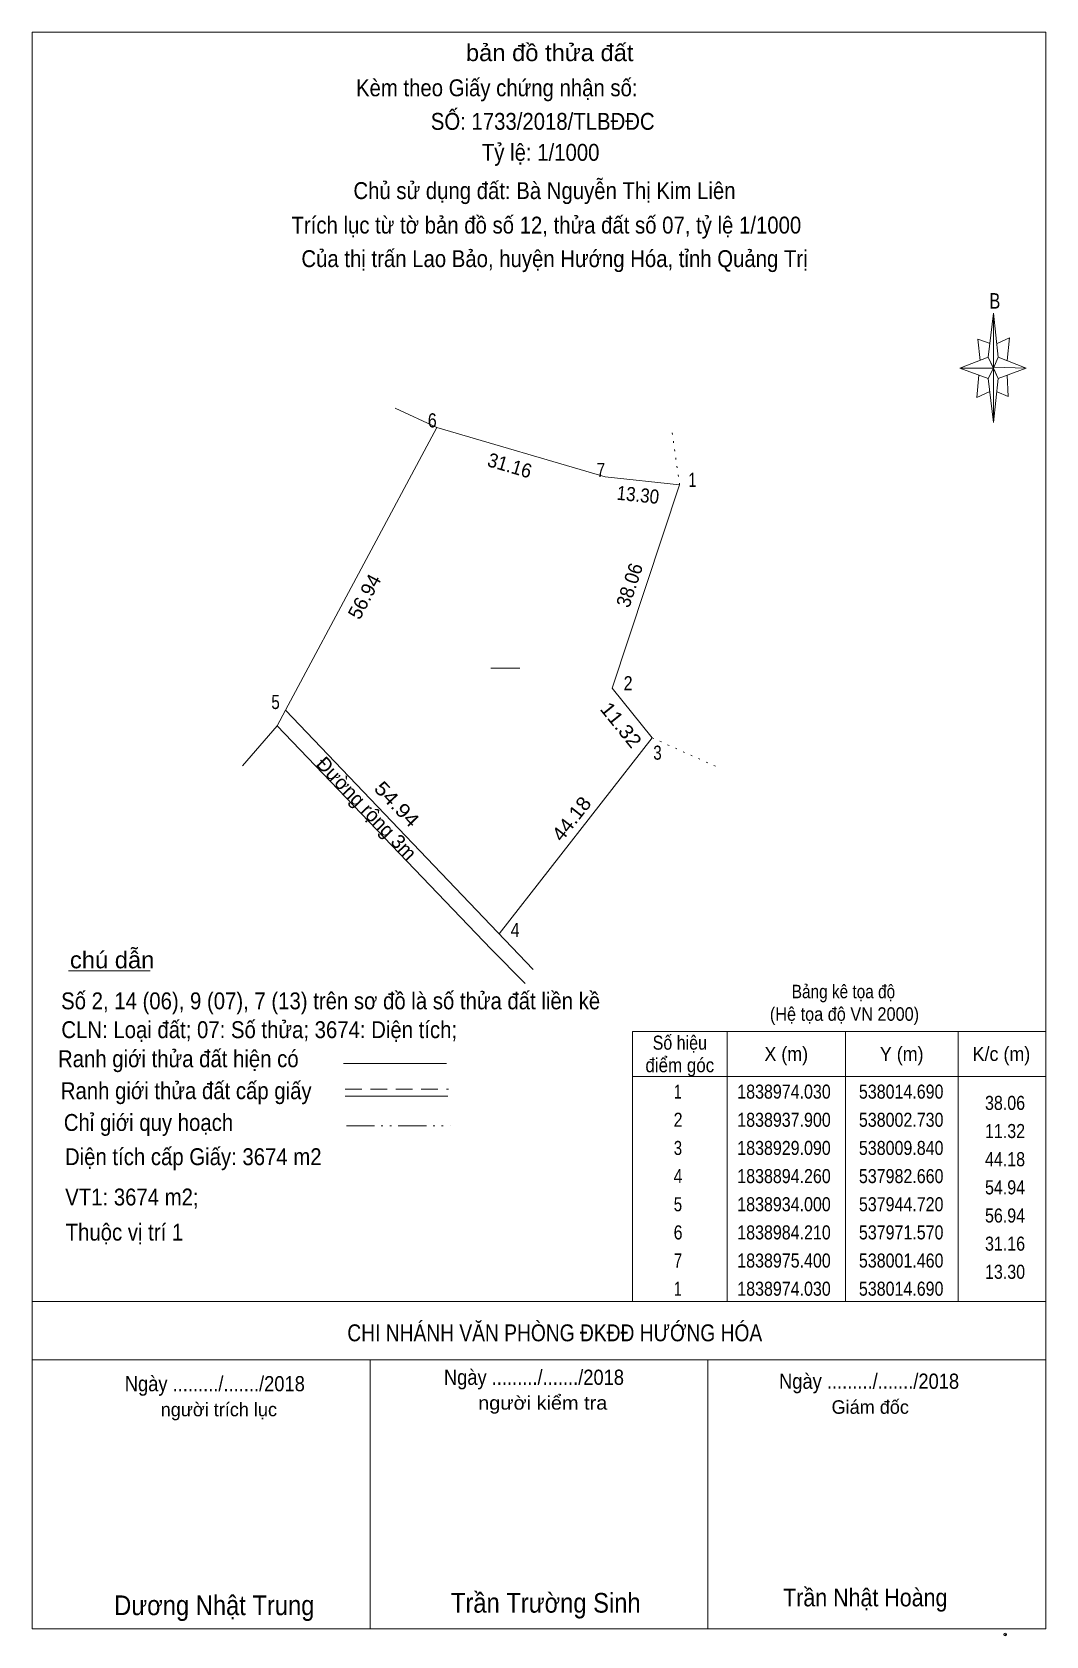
# Model space of a CAD drawing. Header units: metres. Extents: x 537900 to 538080, y 1838770 to 1839054.
import ezdxf
from ezdxf.enums import TextEntityAlignment as Align

# ---------------------------------------------------------------- set-up
doc = ezdxf.new("R2010")
doc.units = ezdxf.units.M
doc.header["$PDMODE"] = 32
doc.header["$PDSIZE"] = 0.5
for name, pattern in [('DASH_DOUBLE_DOT', [9.2, 5, -1.2, 0.3, -1.2, 0.3, -1.2]), ('DOTTED', [1.5, 0.3, -1.2]), ('MEDIUM_DASHED', [4.5, 3, -1.5])]:
    doc.linetypes.add(name, pattern=pattern)
for name, color, linetype, lineweight in [('10', 7, 'Continuous', 13), ('17', 7, 'Continuous', 13), ('5', 7, 'Continuous', 13), ('6', 7, 'Continuous', 13), ('63', 7, 'Continuous', 13), ('8', 7, 'DOTTED', 13)]:
    doc.layers.add(name, color=color, linetype=linetype, lineweight=lineweight)

msp = doc.modelspace()

# ---------------------------------------------------------------- linework, layer by layer
at = {"layer": '10'}
for p, q in [((537971.57, 1838984.21), (537964.2, 1838987.6)), ((537971.57, 1838984.21), (537964.2, 1838987.6)), ((537943.23, 1838931.22), (537944.72, 1838934)), ((537943.23, 1838931.22), (537937.09, 1838924.09)), ((537981.23, 1838891.54), (537943.23, 1838931.22)), ((537987.26, 1838885.44), (537981.23, 1838891.54)), ((537987.26, 1838885.44), (537981.23, 1838891.54))]:
    msp.add_line(p, q, dxfattribs=at)
for points in [[(537988.7, 1838887.94), (537944.72, 1838934), (537971.57, 1838984.21)], [(537971.57, 1838984.21), (538001.46, 1838975.4), (538014.69, 1838974.03)], [(537971.57, 1838984.21), (538001.46, 1838975.4), (538014.69, 1838974.03), (538002.73, 1838937.9), (538009.84, 1838929.09), (537982.66, 1838894.26)], [(538009.84, 1838929.09), (538002.73, 1838937.9), (538014.69, 1838974.03)]]:
    msp.add_lwpolyline(points, dxfattribs=at)
at = {"layer": '17'}
msp.add_line((537906.21, 1838887.7), (537920.69, 1838887.7), dxfattribs=at)
at = {"layer": '5'}
for p, q in [((537899.73, 1838770.82), (537899.73, 1839054.42)), ((538069.45, 1838996.7), (538070.45, 1839004.5)), ((538069.45, 1838992.9), (538064.45, 1838994.7)), ((538071.25, 1838996.7), (538076.25, 1838994.7)), ((538071.25, 1838992.9), (538070.45, 1838985.1)), ((538072.85, 1838993.5), (538073.05, 1838989.7)), ((538073.05, 1838989.7), (538071.05, 1838990.5)), ((537959.73, 1838770.82), (537959.73, 1838818.62)), ((538019.73, 1838770.82), (538019.73, 1838818.62))]:
    msp.add_line(p, q, dxfattribs=at)
for points in [[(537899.73, 1839054.42), (538079.73, 1839054.42), (538079.73, 1838770.82)], [(538069.85, 1838999.1), (538067.65, 1838999.9), (538068.05, 1838996.1)], [(538071.05, 1838999.1), (538073.25, 1839000.1), (538072.85, 1838996.1)], [(538070.45, 1838994.7), (538069.45, 1838996.7), (538064.45, 1838994.7)], [(538070.45, 1838994.7), (538071.25, 1838992.9), (538076.25, 1838994.7)], [(538067.85, 1838993.5), (538067.45, 1838989.5), (538069.65, 1838990.5)]]:
    msp.add_lwpolyline(points, dxfattribs=at)
for points in [[(538070.45, 1839004.5), (538071.25, 1838996.7), (538070.45, 1838994.7)], [(538070.45, 1838994.7), (538064.45, 1838994.7), (538069.45, 1838996.7), (538071.25, 1838992.9), (538076.25, 1838994.7), (538070.45, 1838994.9)], [(538070.45, 1838994.7), (538070.45, 1838985.1), (538069.45, 1838992.9)]]:
    msp.add_lwpolyline(points, close=True, dxfattribs=at)
at = {"layer": '6'}
for p, q in [((537955.01, 1838871.26), (537973.29, 1838871.26)), ((537955.29, 1838865.42), (537973.57, 1838865.42)), ((537899.73, 1838828.94), (538079.73, 1838828.94)), ((537899.73, 1838818.62), (538079.73, 1838818.62)), ((538079.73, 1838770.82), (537899.73, 1838770.82))]:
    msp.add_line(p, q, dxfattribs=at)
at = {"layer": '6', "linetype": 'MEDIUM_DASHED'}
msp.add_line((537955.29, 1838866.66), (537973.69, 1838866.66), dxfattribs=at)
at = {"layer": '6'}
msp.add_point((538072.51, 1838769.82), dxfattribs=at)
at = {"layer": '63'}
for p, q in [((537981.18, 1838941.47), (537986.31, 1838941.47)), ((538023.13, 1838876.94), (538023.13, 1838828.94)), ((538044.13, 1838876.94), (538044.13, 1838828.94)), ((538064.13, 1838876.94), (538064.13, 1838828.94)), ((538006.33, 1838868.94), (538079.73, 1838868.94))]:
    msp.add_line(p, q, dxfattribs=at)
at = {"layer": '63', "linetype": 'DASH_DOUBLE_DOT'}
msp.add_line((537955.53, 1838860.14), (537973.93, 1838860.14), dxfattribs=at)
at = {"layer": '63'}
msp.add_lwpolyline([(538006.33, 1838876.94), (538079.73, 1838876.94), (538079.73, 1838828.94), (538006.33, 1838828.94)], close=True, dxfattribs=at)
at = {"layer": '8'}
for p, q in [((538014.69, 1838974.03), (538013.28, 1838983.85)), ((538009.84, 1838929.09), (538021.71, 1838923.72))]:
    msp.add_line(p, q, dxfattribs=at)

# ---------------------------------------------------------------- texts
at = {"layer": '10'}
msp.add_text('Đường rộng 3m', height=2.5, rotation=313.761, dxfattribs=at).set_placement((537958.213, 1838915.695), align=Align.CENTER)
at = {"layer": '5'}
for s, height, width, p in [('bản đồ thửa đất', 3, 1.05, (537991.63, 1839049.26)), ('Kèm theo Giấy chứng nhận số:               ', 3, 0.9, (537989.755, 1839043.02)), ('SỐ: 1733/2018/TLBĐĐC', 3, 0.9, (537990.39, 1839037.06)), ('Tỷ lệ: 1/1000', 3, 0.9, (537990.025, 1839031.56)), ('Chủ sử dụng đất: Bà Nguyễn Thị Kim Liên', 3, 0.9, (537990.705, 1839024.76)), ('Trích lục từ tờ bản đồ số 12, thửa đất số 07, tỷ lệ 1/1000 ', 3, 0.9, (537991.54, 1839018.64)), ('Của thị trấn Lao Bảo, huyện Hướng Hóa, tỉnh Quảng Trị', 3, 0.9, (537992.49, 1839012.68)), ('B', 2.755, 0.8, (538070.655, 1839005.3))]:
    msp.add_text(s, height=height, dxfattribs=dict(at, width=width)).set_placement(p, align=Align.CENTER)
at = {"layer": '6'}
for s, height, width, p in [('chú dẫn', 3, 1.05, (537913.945, 1838888.14)), ('Bảng kê tọa độ', 2.4, 0.85, (538043.785, 1838882.82)), ('(Hệ tọa độ VN 2000)', 2.4, 0.9, (538043.965, 1838878.82)), ('Ranh giới thửa đất hiện có ', 3, 0.9, (537926.195, 1838870.58)), ('Ranh giới thửa đất cấp giấy', 3, 0.9, (537927.095, 1838864.9)), ('Chỉ giới quy hoạch', 3, 0.9, (537920.395, 1838859.26)), ('CHI NHÁNH VĂN PHÒNG ĐKĐĐ HƯỚNG HÓA', 3, 0.85, (537992.53, 1838821.9)), ('Ngày ........./......./2018', 2.7, 0.9, (537932.175, 1838813.02)), ('Ngày ........./......./2018', 2.7, 0.9, (537988.835, 1838814.16)), ('Ngày ........./......./2018', 2.7, 0.9, (538048.335, 1838813.46)), ('người kiểm tra', 2.4, 1.1, (537990.39, 1838809.76)), ('Trần Nhật Hoàng', 3.16, 0.9, (538047.66, 1838774.82)), ('Dương Nhật Trung', 3.5, 0.9, (537932.08, 1838773.26)), ('Trần Trường Sinh', 3.5, 0.9, (537990.935, 1838773.7))]:
    msp.add_text(s, height=height, dxfattribs=dict(at, width=width)).set_placement(p, align=Align.CENTER)
at = {"layer": '6', "width": 0.9}
for s, p in [('Số 2, 14 (06), 9 (07), 7 (13) trên sơ đồ là số thửa đất liền kề', (537904.89, 1838880.86)), ('CLN: Loại đất; 07: Số thửa; 3674: Diện tích;', (537904.93, 1838875.74)), ('Diện tích cấp Giấy: 3674 m2', (537905.57, 1838853.18)), ('VT1: 3674 m2;', (537905.61, 1838846.02)), ('Thuộc vị trí 1', (537905.69, 1838839.78))]:
    msp.add_text(s, height=3, dxfattribs=at).set_placement(p)
at = {"layer": '6'}
for s, p in [('người trích lục', (537932.89, 1838808.58)), ('Giám đốc', (538048.54, 1838809.02))]:
    msp.add_text(s, height=2.4, dxfattribs=at).set_placement(p, align=Align.CENTER)
at = {"layer": '63'}
for s, width, p in [(' 6', 0.85, (537971.57, 1838984.21)), (' 7', 0.8, (538001.46, 1838975.4)), (' 1', 0.75, (538017.66, 1838973.65)), (' 2', 0.85, (538006.34, 1838937.53)), (' 5', 0.8, (537943.7, 1838934.19)), (' 3', 0.8, (538011.51, 1838925.19)), (' 4', 0.85, (537986.28, 1838893.71)), ('38.06', 0.85, (538076.03, 1838862.99)), ('11.32', 0.85, (538076.03, 1838857.99)), ('44.18', 0.85, (538076.03, 1838852.99)), ('54.94', 0.85, (538076.03, 1838847.99)), ('56.94', 0.85, (538076.03, 1838842.99)), ('31.16', 0.85, (538076.03, 1838837.99)), ('13.30', 0.85, (538076.03, 1838832.99))]:
    msp.add_text(s, height=2.5, dxfattribs=dict(at, width=width)).set_placement(p, align=Align.RIGHT)
for s, rotation, width, p in [('31.16', 343.577, 0.95, (537984.182, 1838976.251)), ('13.30', 354.088, 0.9, (538007.176, 1838970.993)), ('38.06', 71.684, 0.95, (538006.99, 1838955.797)), ('11.32', 308.905, 1.1, (538003.309, 1838930.585)), ('54.94', 313.673, 1.15, (537963.589, 1838916.433)), ('44.18', 52.033, 1.05, (537996.482, 1838913.931))]:
    msp.add_text(s, height=2.5, rotation=rotation, dxfattribs=dict(at, width=width)).set_placement(p, align=Align.CENTER)
msp.add_text('56.94', height=2.5, rotation=61.864, dxfattribs=at).set_placement((537959.847, 1838953.561), align=Align.CENTER)
for s, width, p in [('Số hiệu', 0.85, (538014.73, 1838873.69)), ('điểm góc', 0.9, (538014.73, 1838869.69)), ('X (m)', 0.95, (538033.63, 1838871.69)), ('Y (m)', 0.95, (538054.125, 1838871.69)), ('K/c (m)', 0.95, (538071.83, 1838871.69)), (' 1', 0.75, (538014.025, 1838864.99)), ('1838974.030', 0.85, (538033.23, 1838864.99)), ('538014.690', 0.85, (538054.035, 1838864.99)), (' 2', 0.85, (538014.03, 1838859.99)), ('1838937.900', 0.85, (538033.23, 1838859.99)), ('538002.730', 0.85, (538054.035, 1838859.99)), (' 3', 0.8, (538014.03, 1838854.99)), ('1838929.090', 0.85, (538033.23, 1838854.99)), ('538009.840', 0.85, (538054.035, 1838854.99)), (' 4', 0.85, (538014.025, 1838849.99)), ('1838894.260', 0.85, (538033.23, 1838849.99)), ('537982.660', 0.85, (538054.035, 1838849.99)), (' 5', 0.8, (538014.03, 1838844.99)), ('1838934.000', 0.85, (538033.23, 1838844.99)), ('537944.720', 0.85, (538054.035, 1838844.99)), (' 6', 0.85, (538014.03, 1838839.99)), ('1838984.210', 0.85, (538033.23, 1838839.99)), ('537971.570', 0.85, (538054.035, 1838839.99)), (' 7', 0.8, (538014.03, 1838834.99)), ('1838975.400', 0.85, (538033.23, 1838834.99)), ('538001.460', 0.85, (538054.035, 1838834.99)), (' 1', 0.75, (538014.025, 1838829.99)), ('1838974.030', 0.85, (538033.23, 1838829.99)), ('538014.690', 0.85, (538054.035, 1838829.99))]:
    msp.add_text(s, height=2.5, dxfattribs=dict(at, width=width)).set_placement(p, align=Align.CENTER)

doc.saveas('drawing.dxf')
